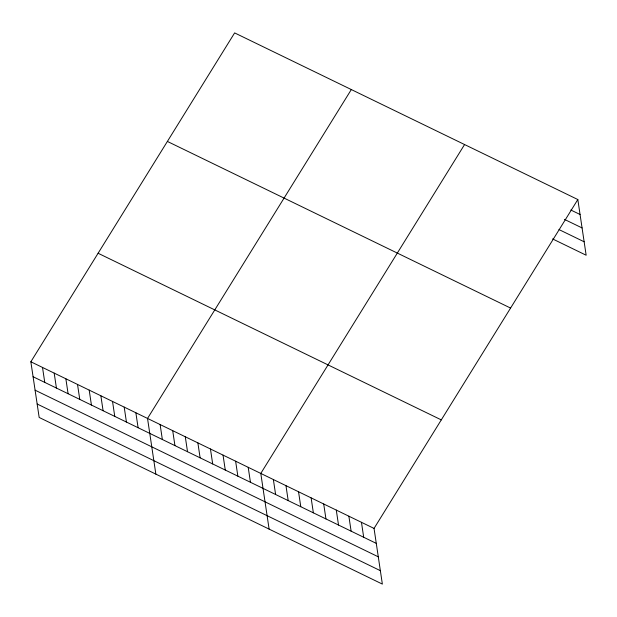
<?xml version="1.0" encoding="UTF-8"?>
<svg xmlns="http://www.w3.org/2000/svg" width="617" height="617" viewBox="0 0 617 617"><rect width="100%" height="100%" fill="white"/><g stroke="black" fill="none" stroke-linecap="round" stroke-linejoin="round"><path stroke-width="0.93" d="M577.828 199.538L374.041 528.422L382.363 584.098L39.172 417.462L30.85 361.778L234.637 32.902L577.828 199.538L586.15 255.222L552.593 238.926M351.32 89.558L147.532 418.434L155.854 474.118M464.578 144.548L260.79 473.432L269.112 529.108M570.833 210.011L580.065 214.492M564.455 219.382L582.07 227.935M558.971 229.563L584.145 241.779M167.384 141.432L510.575 308.068M98.103 253.248L441.294 419.892M30.85 361.778L374.041 528.422M33.087 376.732L376.277 543.376M35.092 390.175L378.283 556.812M37.167 404.019L380.357 570.663M361.462 522.306L363.691 537.268M348.875 516.198L351.112 531.152M336.288 510.089L338.525 525.044M323.709 503.981L325.946 518.936M311.122 497.873L313.359 512.827M298.543 491.757L300.772 506.711M285.956 485.648L288.193 500.603M273.37 479.54L275.606 494.495M248.204 467.316L250.44 482.27M235.625 461.207L237.853 476.162M223.038 455.099L225.274 470.054M210.451 448.991L212.688 463.945M197.872 442.875L200.109 457.829M185.285 436.767L187.522 451.721M172.706 430.658L174.935 445.613M160.119 424.55L162.356 439.505M135.863 412.773L138.1 427.728M124.202 407.104L126.431 422.059M112.533 401.443L114.762 416.398M100.864 395.775L103.093 410.729M89.195 390.106L91.424 405.061M77.526 384.445L79.763 399.4M65.857 378.776L68.094 393.731M54.188 373.108L56.425 388.062M42.519 367.447L44.756 382.401"/></g></svg>
